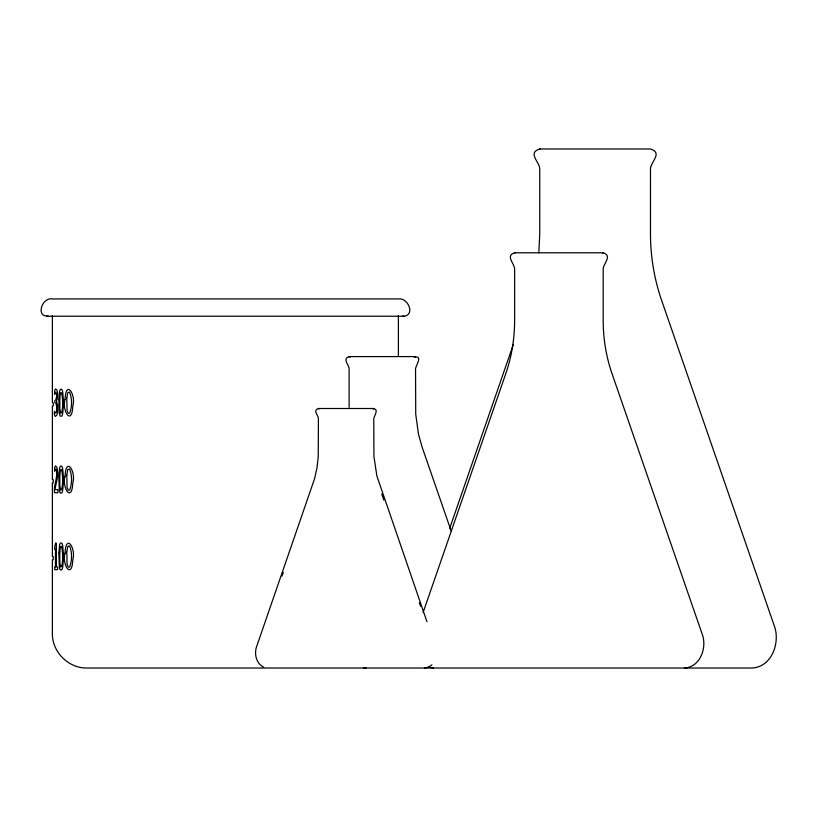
<?xml version="1.0" encoding="UTF-8"?>
<svg xmlns="http://www.w3.org/2000/svg" width="817" height="817" viewBox="0 0 817 817"><rect width="100%" height="100%" fill="white"/><g stroke="black" fill="none" stroke-linecap="round" stroke-linejoin="round"><path stroke-width="1.23" d="M538.842 252.851L539.751 233.57L539.751 168.905C539.567 161.746 527.149 152.902 539.751 148.98L650.475 148.98C663.087 152.902 650.669 161.746 650.485 168.905L650.475 233.57C650.495 256.089 654.121 278.628 661.474 299.931L774.23 625.669C780.562 642.295 771.902 667.111 751.977 668.02L86.99 668.02C68.495 668.408 51.992 651.905 52.38 633.41L52.38 559.727L53.258 559.727L53.258 556.53L52.38 556.53L52.38 482.816L53.258 482.816L53.258 479.62L52.38 479.62L52.38 405.967L53.258 405.967L53.258 402.771L52.38 402.771L52.38 315.515M282.028 576.087L283.285 572.472M449.707 528.313L513.362 344.396M423.104 612.525L505.825 373.543C511.708 356.508 514.608 338.473 514.618 320.458L514.618 268.722C514.107 263.105 505.284 255.711 514.618 252.79L603.201 252.79C612.536 255.711 603.712 263.105 603.201 268.722L603.201 320.458C603.212 338.473 606.112 356.508 611.994 373.543L702.201 634.145C707.267 647.442 700.332 667.285 684.401 668.02M414.587 357.284C422.9 355.436 416.221 364.954 415.547 368.549L415.73 414.168L418.498 434.307L422.144 447.165L451.198 531.101M373.042 408.949C379.159 408.265 374.686 415.291 373.777 418.457L373.931 456.478L376.882 475.984L426.944 621.696M431.948 664.834L428.445 667.203L424.523 668.02M602.466 253.035L603.201 252.79M415.547 356.6L349.114 356.6C342.109 358.786 348.726 364.331 349.114 368.549L349.114 407.346M373.777 408.5L318.405 408.5C312.574 410.318 318.089 414.944 318.405 418.457L318.252 456.478L317.016 467.733L314.576 478.68L256.538 646.839C254.005 654.121 256.354 663.751 263.738 667.203M46.62 316.23L404.17 316.23C415.516 314.565 407.693 297.317 398.4 298.93L52.38 298.93C42.065 296.888 35.325 317.119 48.111 316.036M363.8 668.02L366.057 667.867M539.751 148.98L540.456 149.164M514.618 252.79L515.18 252.933M349.114 356.6L350.074 357.284M318.405 408.5L319.141 408.949M433.418 668.02L428.169 667.029M402.679 316.036L404.17 316.23M381.764 494.071L383.847 500.096M419.335 602.629L420.592 606.245M398.4 315.566L398.4 356.416M58.814 399.431L59.324 413.055A6.832 1.767 -90 0 0 60.489 416.221L61.571 416.221A6.893 1.787 90 0 0 62.735 413.116L63.634 402.71L62.746 392.446A6.832 1.767 -90 0 0 61.581 389.249L60.499 389.239L59.641 390.883L58.814 399.431M58.814 476.28L59.324 489.904A6.832 1.767 -90 0 0 60.489 493.07L61.571 493.08A6.893 1.787 90 0 0 62.735 489.965L63.634 479.569L62.746 469.295A6.832 1.767 90 0 0 61.581 466.098L60.499 466.088L59.641 467.743L58.814 476.28M59.794 398.114L59.855 409.123L60.662 413.331C64.757 411.492 61.51 380.068 59.794 398.114M58.814 553.191L59.324 566.814A6.832 1.767 -90 0 0 60.489 569.98L61.571 569.98A6.893 1.787 -90 0 0 62.735 566.875L63.634 556.479L62.746 546.205A6.832 1.767 90 0 0 61.581 543.009L60.499 542.999L59.641 544.643L58.814 553.191M59.794 474.973L59.855 485.972L60.662 490.18C64.757 488.352 61.51 456.917 59.794 474.973M59.794 551.884L59.855 562.882L60.662 567.09C64.757 565.262 61.51 533.828 59.794 551.884M65.064 399.431C61.581 410.379 71.896 426.76 72.795 406.018C76.267 395.101 65.963 378.7 65.064 399.431M65.064 476.28C61.581 487.238 71.896 503.619 72.795 482.878C76.267 471.95 65.963 455.549 65.064 476.28M65.064 553.191C61.581 564.139 71.896 580.53 72.795 559.778C76.267 548.861 65.963 532.459 65.064 553.191M56.873 407.826L56.271 412.575L55.015 413.218C54.627 407.744 53.411 415.884 55.474 416.435L56.873 415.046A8.18 2.114 -90 0 0 57.67 411.349L57.701 405.161L56.393 401.515L57.609 397.399L57.537 392.548L56.761 389.842L55.587 389.015L54.596 390.638L54.596 394.376L55.015 392.293L55.975 392.252L56.741 395.734L55.883 399.87C54.31 399.993 54.3 403.404 55.985 403.292L56.873 407.826M66.769 398.114L67.096 410.685L68.291 413.331L69.557 413.341C72.223 407.08 72.213 398.39 69.557 392.119L67.801 392.65L66.769 398.114M66.769 474.973L67.096 487.535L68.291 490.18L69.557 490.19C72.223 483.94 72.213 475.239 69.557 468.978L67.801 469.499L66.769 474.973M66.769 551.884L67.096 564.445L68.291 567.09L69.557 567.1C72.223 560.84 72.213 552.149 69.557 545.889L67.801 546.41L66.769 551.884M57.67 473.114L57.302 478.384L54.841 489.71L57.956 489.71L57.956 492.733L54.555 492.733C53.391 484.787 58.467 476.954 55.975 469.193L55.015 469.152L54.616 471.205L54.606 467.457L55.566 465.864L57.108 467.824L57.67 473.114M55.617 543.234L54.739 546.91L54.739 549.32L55.444 549.32L55.444 566.957L54.739 566.957L54.739 569.643L57.599 569.643L57.599 566.957L56.353 566.957L56.353 543.234L55.617 543.234"/></g></svg>
